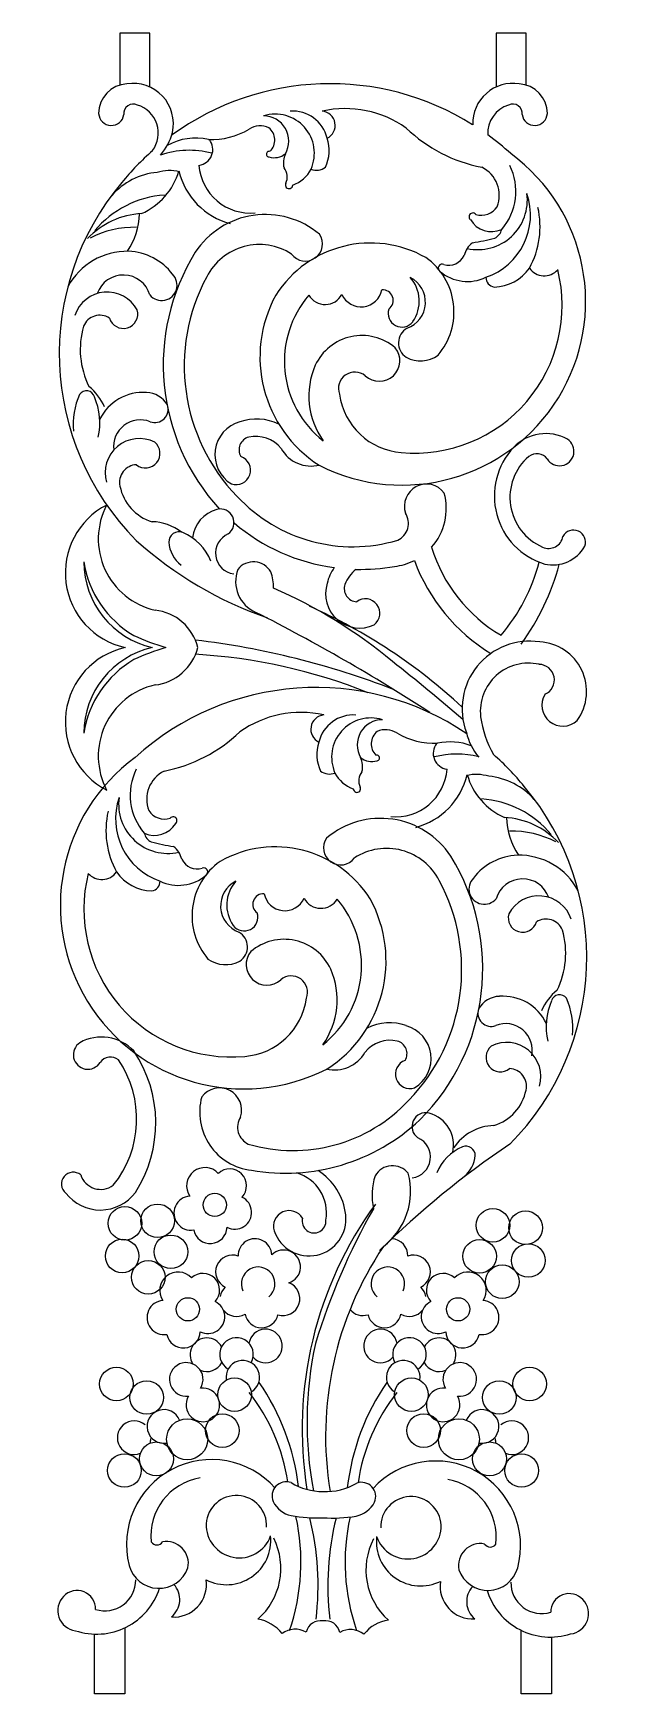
# Model space of a CAD drawing. Header units: millimetres. Extents: x 2621 to 26934, y 11979 to 27988.
# Drawn here: x 12081 to 12392, y 17834 to 18725 of the extents above; entities that cross this region are included whole.
import ezdxf

# ---------------------------------------------------------------- set-up
doc = ezdxf.new("R2010")
doc.units = ezdxf.units.MM

# ---------------------------------------------------------------- blocks, each defined once
blk = doc.blocks.new('A$C6C734475')
for p, q in [((27.5, 495), (18.5, 495)), ((18.5, 495), (18.5, 479.54)), ((27.5, 478.94), (27.5, 495)), ((139.68, 495), (130.68, 495)), ((130.68, 495), (130.68, 478.94)), ((139.68, 479.54), (139.68, 495)), ((11, 0), (11, 17.78)), ((20, 19.67), (20, 0)), ((138.18, 0), (138.18, 18.92)), ((147.18, 16.91), (147.18, 0)), ((20, 0), (11, 0)), ((147.18, 0), (138.18, 0))]:
    blk.add_line(p, q)
for centre, radius in [((46.82, 145.73), 3.47), ((20.03, 140.24), 5.01), ((29.76, 140.99), 5.01), ((129.75, 139.65), 5.01), ((139.48, 138.91), 5.01), ((19.21, 130.49), 5.01), ((33.73, 131.75), 5.01), ((125.78, 130.42), 5.01), ((140.3, 129.16), 5.01), ((26.98, 124.16), 5.01), ((132.53, 122.82), 5.01), ((38.81, 114.61), 3.47), ((119.37, 114.61), 3.47), ((17.49, 92.36), 5.01), ((52.73, 89.16), 5.01), ((105.45, 89.16), 5.01), ((140.69, 92.36), 5.01), ((26.5, 88.32), 5.01), ((131.67, 88.32), 5.01), ((38.58, 75.87), 6.12), ((49.07, 78.47), 5.01), ((109.11, 78.47), 5.01), ((119.6, 75.87), 6.12), ((29.42, 70), 5.06), ((128.76, 70), 5.06), ((19.89, 66.56), 5.01), ((138.29, 66.56), 5.01)]:
    blk.add_circle(centre, radius)
for centre, radius, start, end in [((21.05, 471.07), 8.85, 92.8397, 180.0605), ((22.46, 468.04), 12.01, 347.2249, 98.8676), ((81.17, 399.86), 80.1, 57.922, 126.1159), ((135.72, 468.04), 12.01, 81.1324, 181.4612), ((137.13, 471.07), 8.85, 359.9395, 87.1603), ((15.98, 471.3), 3.79, 183.6948, 351.2563), ((22.47, 471.11), 2.77, 62.6744, 187.9962), ((21.25, 465.21), 8.72, 323.2478, 73.4704), ((64.84, 459.2), 11.68, 336.1199, 107.1511), ((61.39, 462.85), 7.51, 329.9309, 90), ((70, 461.16), 10.63, 13.7839, 93.7412), ((85.75, 441.25), 31.28, 54.4941, 102.6745), ((78.47, 467.53), 4.26, 295.7558, 84.4194), ((136.92, 465.21), 8.72, 106.5296, 183.4053), ((135.71, 471.11), 2.77, 352.0038, 117.3256), ((142.2, 471.3), 3.79, 188.7437, 356.3052), ((17.89, 469.74), 16.86, 319.0238, 345.0052), ((45.95, 484.87), 21.53, 267.3157, 300.9991), ((60.39, 461.2), 6.2, 65.4762, 122.7057), ((60.04, 463.16), 4.69, 314.1331, 51.5959), ((135.06, 499.33), 45.1, 226.3244, 258.9936), ((41.19, 445.9), 17.85, 77.8806, 118.6234), ((41.46, 460.33), 4.77, 277.797, 38.2905), ((69.72, 460.01), 11.22, 333.8411, 19.1223), ((81.17, 399.86), 80.1, 47.699, 54.031), ((81.17, 399.86), 80.1, 131.3546, 140.7947), ((39.2, 433.16), 26.94, 75.6133, 108.5745), ((57.42, 456.75), 15.35, 184.2951, 275.4593), ((63.08, 458.96), 0.857, 74.6313, 261.5744), ((64.49, 463.35), 5.46, 253.6605, 308.5496), ((73.58, 456.38), 6.3, 154.5466, 194.0754), ((102.69, 415.01), 54.71, 243.0696, 53.7028), ((119.22, 447.86), 17.36, 319.2245, 26.4356), ((79.54, 399.5), 79.08, 139.8451, 224.7741), ((31.71, 432.78), 20.85, 95.6208, 138.506), ((16.92, 459.49), 19.96, 293.8134, 343.8616), ((33.39, 440.46), 13.58, 77.6406, 105.9369), ((56.89, 458.96), 21.39, 193.5875, 255.289), ((64.34, 452.18), 4.11, 332.4662, 40.4255), ((67.04, 458.76), 9.5, 288.5122, 333.1614), ((77.13, 458.53), 4.37, 248.2317, 307.4648), ((122.24, 446.63), 9.42, 339.0192, 63.4594), ((33.79, 417.22), 29.59, 93.7312, 140.2466), ((68.96, 449.78), 1.09, 153.1877, 358.7575), ((125.27, 445.24), 14.75, 257.5275, 7.6427), ((121.31, 440.84), 19.64, 288.9017, 18.8978), ((26.09, 417.8), 23.45, 92.7179, 137.097), ((4.04, 441.53), 20.3, 325.4804, 359.0123), ((61.9, 415.93), 25.03, 49.9096, 146.5724), ((123.76, 440.3), 1.12, 37.6155, 228.3924), ((126.3, 446.45), 5.71, 253.1438, 326.0141), ((118.11, 437.32), 25.7, 331.303, 12.9101), ((22.67, 409.12), 28.03, 88.3948, 117.6991), ((129.32, 443.16), 7.3, 210.3571, 294.6988), ((128.78, 437.25), 3.66, 294.5812, 348.5971), ((60.13, 414.4), 17.61, 57.0504, 153.0292), ((93.26, 399.01), 33.45, 60.4235, 147.5777), ((73.83, 432.17), 5.1, 215.8973, 34.7922), ((127.96, 427.02), 7.01, 128.2609, 165.7174), ((111.46, 507.43), 75.88, 279.2253, 284.3776), ((20.71, 409.88), 20.11, 88.8062, 151.6522), ((20.37, 412.5), 17.5, 37.5226, 87.524), ((95.06, 396.19), 63.6, 148.1869, 222.5605), ((98.3, 411.91), 19.85, 319.5193, 54.6733), ((114.66, 424.98), 1.2, 67.1838, 233.6089), ((116.64, 430.85), 4.99, 252.2968, 335.1351), ((19.56, 414.68), 8.24, 16.3563, 160.7726), ((31, 419.92), 4.58, 219.6039, 44.8887), ((93.66, 395.85), 55.93, 151.6696, 224.0833), ((106.39, 413.84), 44.01, 264.8381, 14.0487), ((101.37, 414.82), 8.26, 289.7861, 63.342), ((97.31, 415.14), 10.49, 324.308, 42.2748), ((122.16, 433.66), 12.67, 229.6078, 295.8037), ((130.61, 422.22), 2.94, 179.3137, 260.9298), ((129.77, 432.6), 13.29, 271.6059, 324.973), ((145.05, 428.11), 5.4, 215.544, 318.2567), ((14.74, 407.67), 10.18, 28.3896, 161.5434), ((98.68, 398.5), 38.38, 151.2702, 237.2347), ((97.8, 397.24), 30.21, 139.3867, 231.8067), ((79.74, 419.81), 5.67, 210.9284, 331.7341), ((90.47, 419.73), 6.3, 204.3528, 348.8015), ((96.86, 415.34), 3.17, 305.9003, 93.7244), ((12.54, 405.75), 5.19, 56.5802, 158.4494), ((19.54, 411.33), 4.32, 196.8257, 15.7818), ((102.59, 411.48), 4.08, 161.4441, 322.8281), ((31.36, 400.71), 24.65, 163.6422, 206.5282), ((106.67, 402.63), 5.07, 119.5556, 236.4227), ((90.68, 389.58), 15.32, 49.5885, 155.1846), ((95.86, 397.37), 6.13, 227.2383, 39.2481), ((98.05, 386.86), 23.17, 156.7298, 215.2277), ((108.13, 406.41), 9.07, 241.936, 305.4912), ((88.58, 389.12), 4.87, 50.2341, 201.112), ((25.91, 378.4), 21.34, 155.2806, 185.5674), ((8.56, 385.91), 2.48, 16.5285, 145.1427), ((-0.99, 377.08), 16.3, 23.6933, 50.7878), ((-7.3, 378.75), 19.85, 347.7531, 23.3273), ((25.47, 373.51), 14.44, 85.8887, 154.0032), ((26.21, 380.41), 7.5, 30.3552, 87.7504), ((103.93, 390.03), 20.07, 187.6189, 265.6916), ((28.94, 382.9), 3.96, 249.8526, 19.1782), ((24.6, 371.83), 7.93, 67.9819, 187.4614), ((57.04, 369.35), 10.18, 105.6928, 238.8466), ((59.26, 364.97), 15.04, 63.5375, 109.3353), ((24.31, 363.99), 10.18, 63.1965, 196.3503), ((26.16, 369.74), 4.32, 231.6326, 50.5887), ((57.93, 370.82), 3.89, 104.6423, 211.0253), ((59.09, 365.2), 9.62, 38.6736, 102.8884), ((151.39, 357.04), 21.21, 136.9787, 253.0037), ((145.53, 362.38), 13.28, 60.8654, 136.5861), ((149.6, 370.38), 4.32, 211.7359, 56.3653), ((23.61, 361.16), 5.19, 91.3871, 193.2563), ((53.15, 364.74), 4.32, 251.4544, 70.4105), ((75.55, 376.21), 10.25, 209.1978, 284.1614), ((150.96, 356.62), 16.13, 130.5968, 246.6256), ((142.82, 365.79), 3.87, 36.8058, 127.4765), ((32.25, 362.74), 13.98, 191.4348, 252.8413), ((87.96, 389.04), 47.11, 222.9623, 286.5217), ((109.95, 354.01), 6.59, 36.497, 198.5779), ((98.43, 353.36), 17.43, 318.4125, 15.1955), ((25.06, 334.12), 22.79, 117.3515, 257.3831), ((33.86, 344.25), 21.77, 152.3135, 257.0929), ((49.93, 343.6), 9.77, 104.6282, 174.4989), ((48.47, 349.1), 4.09, 304.6424, 104.306), ((99.05, 348.91), 5.53, 294.6334, 32.826), ((27.72, 334.47), 14.92, 52.2262, 88.4452), ((90.28, 393.5), 58.33, 229.7158, 262.2868), ((153.78, 343.29), 3.59, 340.7124, 151.3892), ((99.62, 428.44), 113.9, 227.9962, 251.0221), ((36.13, 343.31), 3.04, 67.7769, 180.8363), ((42.96, 344.19), 9.92, 185.337, 231.3265), ((31.45, 331.97), 15.31, 21.6478, 67.6308), ((53.27, 340), 6.24, 113.3302, 262.6345), ((155.44, 355.15), 45.95, 196.8925, 239.5729), ((146.36, 345.77), 4.34, 245.5501, 349.9886), ((147.57, 347.5), 11, 257.478, 330.6751), ((34.02, 337.48), 26.26, 180.1973, 257.143), ((38.55, 342.31), 31.19, 189.0734, 239.3872), ((58.35, 331.37), 6.04, 30.3473, 140.8651), ((98.43, 353.36), 17.43, 276.4408, 296.9482), ((157.55, 356.69), 54.58, 200.2197, 238.6384), ((89.82, 351.55), 55.6, 319.6133, 345.1783), ((79.04, 355.71), 73.03, 324.1189, 344.891), ((63.15, 331.63), 10.12, 159.4847, 246.4593), ((50.5, 329.94), 13.81, 358.5701, 18.935), ((91.42, 328.85), 11.28, 142.694, 168.9421), ((96.36, 326.31), 11.59, 130.0495, 157.7829), ((90.28, 393.5), 58.33, 268.6512, 279.9819), ((5.53, 194.57), 147.26, 50.2088, 66.4774), ((90.03, 327.87), 10.18, 161.9852, 295.139), ((89.31, 329.42), 3.89, 160.9347, 267.3177), ((27.39, 308.27), 14.84, 14.1034, 83.7508), ((-187.68, -166.11), 547.26, 56.9251, 63.1962), ((7.17, 171.67), 166.92, 47.2037, 66.0114), ((91.71, 322.07), 4.32, 307.7468, 126.7029), ((25.05, 289.63), 22.79, 102.5883, 242.6763), ((34.02, 286.27), 26.26, 102.857, 179.8027), ((57.66, 393.98), 85.96, 245.9815, 252.7836), ((57.66, 229.77), 85.96, 107.2164, 114.0185), ((27.26, 315.61), 14.99, 276.6582, 345.6184), ((13.5, 77.36), 238.3, 68.6806, 83.3602), ((140.74, 293.61), 20.17, 81.5095, 200.4445), ((142.9, 298.8), 14.78, 324.1282, 86.8276), ((38.55, 281.44), 31.19, 120.6128, 170.9266), ((31.61, 145.56), 164.57, 68.2489, 86.7314), ((-322.6, -227.43), 681.76, 49.42675, 51.71717), ((140.35, 292.86), 14.36, 77.3598, 186.4148), ((143.41, 302.21), 4.66, 293.5927, 89.0415), ((33.86, 279.5), 21.77, 102.9071, 207.6865), ((77.01, 219.86), 80.1, 55.8843, 132.301), ((150.59, 294.67), 6.24, 148.3119, 313.4368), ((72.43, 261.25), 31.28, 77.3255, 125.5059), ((79.71, 287.53), 4.26, 95.5806, 244.2442), ((88.18, 281.16), 10.63, 86.2588, 166.2161), ((93.34, 279.2), 11.68, 72.8489, 203.8801), ((96.79, 282.85), 7.51, 90, 210.0691), ((97.79, 281.2), 6.2, 57.2943, 114.5238), ((156.52, 295.37), 30.71, 187.6984, 210.0521), ((23.12, 319.33), 45.1, 281.0064, 313.6756), ((88.46, 280.01), 11.22, 160.8777, 206.1589), ((98.14, 283.16), 4.69, 128.4041, 225.8669), ((112.23, 304.87), 21.53, 239.0009, 272.6843), ((116.72, 280.33), 4.77, 141.7095, 262.203), ((116.99, 265.9), 17.85, 69.3562, 102.1194), ((138.4, 290.35), 16.99, 192.8502, 220.9271), ((55.49, 235.01), 54.71, 126.2972, 296.9304), ((84.6, 276.38), 6.3, 345.9246, 25.4534), ((93.69, 283.35), 5.46, 231.4504, 286.3395), ((95.1, 278.96), 0.857, 278.4256, 105.3687), ((118.98, 253.16), 26.94, 75.9676, 104.3867), ((77.01, 219.86), 80.1, 39.2053, 48.6454), ((38.96, 267.86), 17.36, 153.5644, 220.7755), ((35.94, 266.63), 9.42, 116.5406, 200.9808), ((81.05, 278.53), 4.37, 232.5352, 291.7683), ((91.14, 278.76), 9.5, 206.8386, 251.4878), ((93.84, 272.18), 4.11, 139.5745, 207.5338), ((100.76, 276.75), 15.35, 264.5407, 355.7049), ((101.29, 278.96), 21.39, 284.711, 346.4125), ((124.78, 260.46), 13.58, 74.0631, 102.3594), ((141.26, 279.49), 19.96, 196.1384, 246.1866), ((126.47, 252.78), 20.85, 41.494, 84.3792), ((89.22, 269.78), 1.09, 181.2425, 26.8123), ((78.64, 219.5), 79.08, 315.2259, 40.1549), ((40.07, 257.32), 25.7, 167.0899, 208.697), ((36.87, 260.84), 19.64, 161.1022, 251.0983), ((32.9, 265.24), 14.75, 172.3573, 282.4725), ((31.88, 266.45), 5.71, 213.9859, 286.8562), ((124.39, 237.22), 29.59, 39.7534, 86.2688), ((28.86, 263.16), 7.3, 245.3012, 329.6429), ((34.42, 260.3), 1.12, 311.6076, 142.3845), ((96.28, 235.93), 25.03, 33.4276, 130.0904), ((132.09, 237.8), 23.45, 42.903, 87.2821), ((154.14, 261.53), 20.3, 180.9877, 214.5196), ((29.4, 257.25), 3.66, 191.4029, 245.4188), ((46.72, 327.43), 75.88, 255.6224, 260.7747), ((30.21, 247.02), 7.01, 14.2826, 51.7391), ((64.91, 219.01), 33.45, 32.4223, 119.5765), ((84.34, 252.17), 5.1, 145.2078, 324.1027), ((135.51, 229.12), 28.03, 62.3009, 91.6052), ((41.53, 250.85), 4.99, 204.8649, 287.7032), ((59.88, 231.91), 19.85, 125.3267, 220.4807), ((98.05, 234.4), 17.61, 26.9708, 122.9496), ((63.12, 216.19), 63.6, 314.7805, 31.8131), ((137.81, 232.5), 17.5, 92.476, 142.4774), ((137.47, 229.88), 20.11, 28.0624, 91.1938), ((51.79, 233.84), 44.01, 165.9513, 275.1619), ((13.13, 248.11), 5.4, 221.7433, 324.456), ((28.4, 252.6), 13.29, 215.027, 268.3941), ((36.02, 253.66), 12.67, 244.1963, 310.3922), ((43.52, 244.98), 1.2, 306.3911, 112.8162), ((127.18, 239.92), 4.58, 135.1113, 320.3961), ((138.62, 234.68), 8.24, 19.2274, 163.6437), ((27.57, 242.22), 2.94, 279.0702, 0.6863), ((56.81, 234.82), 8.26, 116.658, 250.2139), ((60.87, 235.14), 10.49, 137.7252, 215.692), ((61.32, 235.34), 3.17, 86.2756, 234.0997), ((67.7, 239.73), 6.3, 191.1985, 335.6472), ((64.51, 215.85), 55.93, 315.9167, 28.3304), ((143.44, 227.67), 10.18, 18.4566, 151.6104), ((55.59, 231.48), 4.08, 217.1719, 18.5559), ((78.44, 239.81), 5.67, 208.2659, 329.0716), ((60.37, 217.24), 30.21, 308.1933, 40.6133), ((59.5, 218.5), 38.38, 302.7653, 28.7298), ((138.64, 231.33), 4.32, 164.2182, 343.1743), ((145.64, 225.75), 5.19, 21.5506, 123.4198), ((51.51, 222.63), 5.07, 303.5773, 60.4444), ((67.5, 209.58), 15.32, 24.8154, 130.4115), ((126.81, 220.71), 24.65, 333.4718, 16.3578), ((50.05, 226.41), 9.07, 234.5088, 298.064), ((62.31, 217.37), 6.13, 140.7519, 312.7617), ((69.59, 209.12), 4.87, 338.888, 129.7659), ((60.13, 206.86), 23.17, 324.7723, 23.2702), ((131.97, 200.41), 7.5, 92.2496, 149.6448), ((132.71, 193.51), 14.44, 25.9968, 94.1113), ((159.17, 197.08), 16.3, 129.2122, 156.3067), ((149.62, 205.91), 2.48, 34.8573, 163.4715), ((54.24, 210.03), 20.07, 274.3084, 352.3811), ((129.24, 202.9), 3.96, 160.8218, 290.1474), ((165.48, 198.75), 19.85, 156.6727, 192.2469), ((132.26, 198.4), 21.34, 354.4326, 24.7194), ((98.91, 184.97), 15.04, 70.6647, 116.4625), ((101.14, 189.35), 10.18, 301.1534, 74.3072), ((133.57, 191.83), 7.93, 347.5461, 112.0181), ((8.97, 190.49), 4.32, 123.6347, 328.2641), ((13.04, 182.49), 13.28, 43.4139, 119.1346), ((99.09, 185.2), 9.62, 77.1116, 141.3264), ((100.25, 190.82), 3.89, 328.9747, 75.3577), ((132.02, 189.74), 4.32, 129.4113, 308.3674), ((133.86, 183.99), 10.18, 343.6497, 116.8035), ((15.74, 185.9), 3.87, 52.5235, 143.1942), ((-7.85, 171.32), 31.39, 321.0385, 34.2234), ((-9.11, 170.18), 38.34, 327.2767, 33.9912), ((82.63, 196.21), 10.25, 255.8386, 330.8022), ((105.03, 184.74), 4.32, 109.5895, 288.5456), ((134.57, 181.16), 5.19, 346.7437, 88.6129), ((48.23, 174.01), 6.59, 341.4221, 143.503), ((125.93, 182.74), 13.98, 287.1587, 348.5652), ((59.75, 173.36), 17.43, 164.8045, 263.5592), ((70.22, 209.04), 47.11, 253.4783, 317.0377), ((59.13, 168.91), 5.53, 147.174, 245.3666), ((67.9, 213.5), 58.33, 260.0181, 313.3127), ((109.71, 169.1), 4.09, 75.694, 235.3576), ((108.25, 163.6), 9.77, 346.6989, 75.3718), ((130.46, 154.47), 14.92, 91.5548, 146.4255), ((279.73, -53.22), 260.98, 123.7384, 134.7547), ((104.91, 160), 6.24, 277.3655, 66.6698), ((125.98, 150.14), 13.92, 112.3692, 158.3522), ((121.73, 160.46), 2.76, 359.1637, 112.2231), ((115.52, 161.26), 9.01, 308.6735, 354.663), ((4.63, 151.96), 3.51, 50.876, 230.2859), ((12.82, 156.64), 6.28, 198.074, 306.4584), ((43.89, 151.39), 5.47, 43.1731, 213.7722), ((51.27, 151.44), 5.01, 317.0916, 132.5034), ((67.78, 143.37), 12.36, 349.8615, 74.0934), ((67.93, 140.75), 18.04, 6.481, 57.5751), ((113.07, 148.61), 19.34, 162.5228, 191.9613), ((99.83, 151.37), 6.04, 39.1349, 149.6527), ((84.48, 149.81), 20.74, 307.5218, 14.9917), ((12.69, 157.26), 13.05, 217.8238, 323.2464), ((39.73, 143.28), 5.09, 94.2888, 279.1764), ((52.79, 143.5), 5.01, 242.3269, 64.6934), ((69, 139.36), 4.67, 30.868, 197.3322), ((186.57, 78.95), 113.7, 143.886, 189.1309), ((265.05, 47.26), 196.69, 150.3346, 163.0984), ((45.46, 139.22), 5.01, 191.0517, 358.1533), ((74.94, 141.51), 10.99, 198.7814, 6.6616), ((76.43, 140.89), 3.53, 165.7085, 4.9258), ((58.81, 130.63), 5.01, 2.0162, 182.0517), ((99.37, 130.63), 5.01, 357.9483, 87.2033), ((52.09, 125.75), 5.01, 69.9674, 244.727), ((67.37, 127.27), 5.01, 287.4142, 135.1138), ((181.27, 76.79), 101.41, 146.0892, 189.3509), ((106.09, 125.75), 5.01, 295.273, 110.0326), ((35.88, 120.27), 5.47, 43.1731, 213.7722), ((43.26, 120.32), 5.01, 317.0916, 132.5034), ((59.76, 122.22), 5.01, 309.1408, 204.7938), ((98.42, 122.22), 5.01, 335.2062, 230.8592), ((114.92, 120.32), 5.01, 47.4966, 222.9084), ((122.29, 120.27), 5.47, 326.2278, 136.8269), ((53.31, 117.5), 5.01, 132.1378, 168.9483), ((67.18, 117.77), 5.01, 252.2072, 70.3257), ((104.87, 117.5), 5.01, 11.0517, 47.8622), ((31.72, 112.16), 5.09, 94.2888, 279.1764), ((44.79, 112.38), 5.01, 242.3269, 64.6934), ((53.31, 117.5), 5.01, 218.0563, 300.334), ((90.99, 117.77), 5.01, 219.9978, 287.7928), ((104.87, 117.5), 5.01, 239.666, 321.9437), ((113.39, 112.38), 5.01, 115.3066, 297.6731), ((126.46, 112.16), 5.09, 260.8236, 85.7112), ((60.77, 114.11), 5.01, 190.7447, 347.2502), ((97.41, 114.11), 5.01, 192.7498, 349.2553), ((37.45, 108.1), 5.01, 191.0517, 358.1533), ((44.48, 101.07), 5.01, 28.7266, 213.5201), ((53.31, 101.15), 5.01, 330.6974, 240.0621), ((61.95, 103.68), 5.01, 222.3507, 170.3385), ((183.28, 81.01), 108.97, 167.5842, 190.8458), ((96.23, 103.68), 5.01, 9.6615, 317.6493), ((104.87, 101.15), 5.01, 299.9379, 209.3026), ((113.7, 101.07), 5.01, 326.4799, 151.2734), ((120.73, 108.1), 5.01, 181.8467, 348.9483), ((55.18, 94.35), 5.01, 299.8458, 189.7231), ((103, 94.35), 5.01, 350.2769, 240.1542), ((38.31, 93.71), 5.01, 328.2459, 277.8518), ((44.48, 101.07), 5.01, 246.5957, 332.2458), ((113.7, 101.07), 5.01, 207.7542, 293.4043), ((119.87, 93.71), 5.01, 262.1482, 211.7541), ((43.26, 86.11), 5.01, 148.2459, 97.8518), ((12.23, 54.63), 57.01, 8.6053, 38.156), ((3.38, 53.57), 68.92, 6.8341, 34.7149), ((154.8, 53.57), 68.92, 145.2851, 173.4692), ((145.94, 54.63), 57.01, 141.844, 171.6442), ((114.92, 86.11), 5.01, 82.1482, 31.7541), ((31.67, 79.69), 5.03, 21.4719, 280.2734), ((126.5, 79.69), 5.03, 259.7266, 158.5281), ((22.78, 76.33), 5.01, 49.5991, 291.9723), ((135.4, 76.33), 5.01, 248.0277, 130.4009), ((22.78, 76.33), 5.01, 340.7632, 357.5019), ((135.4, 76.33), 5.01, 182.4981, 199.2368), ((45.85, 44.48), 25.34, 41.5687, 194.209), ((112.66, 44.05), 25.34, 345.061, 137.2874), ((45.21, 47.13), 17.42, 99.0747, 186.1847), ((68.12, 58.96), 4.23, 70.1058, 202.8933), ((78.93, 78.34), 18.03, 238.6807, 270.5551), ((80.14, 77.71), 17.43, 266.5913, 301.273), ((90.58, 58.82), 4.23, 336.3767, 109.1642), ((113.33, 46.7), 17.42, 353.0853, 80.1953), ((53.26, 50.08), 9.03, 357.312, 176.0375), ((71.33, 60.86), 7.94, 206.4923, 257.4501), ((87.39, 60.76), 7.94, 281.8199, 332.7778), ((105.32, 49.75), 9.03, 3.2325, 181.958), ((54.15, 50.42), 9.91, 178.326, 340.2154), ((10.52, 39.22), 62, 340.7944, 12.7191), ((76.97, 91.95), 39.53, 259.2711, 273.0402), ((-5.99, 32.29), 83.62, 353.1223, 13.9589), ((81.88, 94.63), 42.25, 266.1743, 279.7153), ((164.16, 32.29), 83.62, 166.087, 186.8777), ((147.66, 39.22), 62, 167.4358, 199.2056), ((104.44, 50.1), 9.91, 199.0546, 0.944), ((29.57, 46.37), 2.01, 213.5907, 326.4093), ((32.44, 38.86), 6.51, 347.9801, 100.4877), ((50.3, 45.75), 13.24, 242.8931, 5.6875), ((46.48, 37.35), 20.05, 310.9932, 26.785), ((111.94, 36.93), 20.05, 152.485, 228.2768), ((108.23, 45.38), 13.24, 173.5825, 296.3769), ((126, 38.26), 6.51, 78.7823, 191.2899), ((128.96, 45.74), 2.01, 212.8607, 325.6793), ((30.16, 40.62), 9.18, 194.8967, 340.1744), ((128.3, 39.99), 9.18, 199.0956, 344.3733), ((5.76, 25.28), 5.51, 358.7255, 136.968), ((11.57, 37.5), 19.72, 251.3662, 342.1119), ((14.07, 33.94), 9.21, 252.3349, 0.283), ((34.61, 32.62), 9.75, 265.651, 7.929), ((29.75, 28.09), 6.63, 308.445, 42.7232), ((123.75, 32.05), 9.75, 171.341, 273.619), ((128.55, 27.46), 6.63, 136.5468, 230.825), ((146.85, 36.63), 19.72, 197.1581, 287.9038), ((144.31, 33.11), 9.21, 178.987, 286.9351), ((152.5, 24.35), 5.51, 42.302, 180.5445), ((6.04, 24.8), 6.05, 135.4437, 262.6307), ((152.22, 23.87), 6.05, 276.6393, 43.8263), ((58.07, 11.34), 10.99, 36.8282, 81.8052), ((78.32, 17.46), 4.32, 79.7593, 167.6307), ((79.84, 17.44), 4.33, 11.6248, 100.0274), ((100.02, 11.07), 10.99, 97.4648, 142.4418), ((70.83, 12.6), 6.64, 60.5008, 126.6473), ((87.28, 12.5), 6.64, 52.6227, 118.7693)]:
    blk.add_arc(centre, radius, start, end)

msp = doc.modelspace()

# ---------------------------------------------------------------- block references
at = {"xscale": 1.8, "yscale": 1.8, "zscale": 1.8}
msp.add_blockref('A$C6C734475', (12093.71, 17834.41), dxfattribs=at)

doc.saveas('drawing.dxf')
